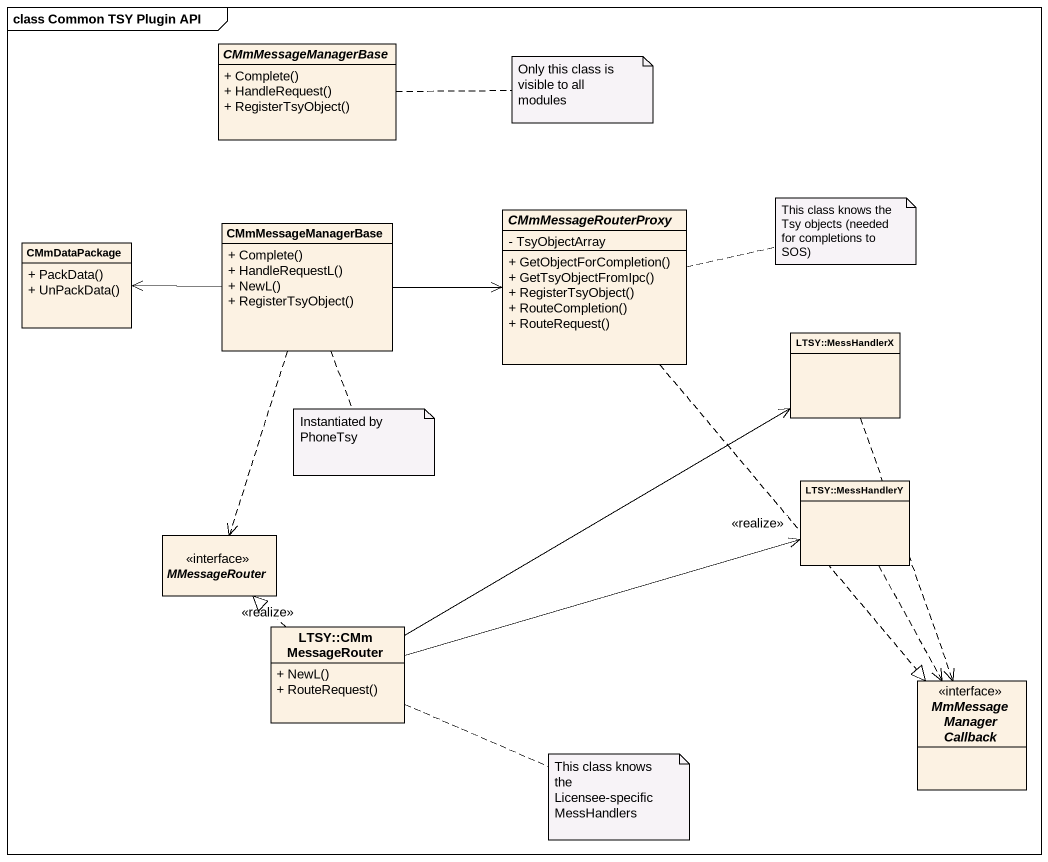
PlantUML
@startuml
mainframe class Common TSY Plugin API
hide circle
hide empty members
skinparam classAttributeIconSize 0
abstract class CMmMessageManagerBase {
  + Complete()
  + HandleRequest()
  + RegisterTsyObject()
}
abstract class CMmMessageRouterProxy {
  - TsyObjectArray
  + GetObjectForCompletion()
  + GetTsyObjectFromIpc()
  + RegisterTsyObject()
  + RouteCompletion()
  + RouteRequest()
}
class CMmDataPackage {
  + PackData()
  + UnPackData()
}
class "CMmMessageManagerBase" as CMmMessageManagerBase_2 {
  + Complete()
  + HandleRequestL()
  + NewL()
  + RegisterTsyObject()
}
class "LTSY::MessHandlerX" as LTSY_MessHandlerX
class "LTSY::MessHandlerY" as LTSY_MessHandlerY
interface MMessageRouter <<interface>>
class "LTSY::CMmMessageRouter" as LTSY_CMmMessageRouter {
  + NewL()
  + RouteRequest()
}
interface MmMessageManagerCallback <<interface>>
CMmMessageRouterProxy ..|> MmMessageManagerCallback : <<realize>>
CMmMessageManagerBase_2 -right-> CMmMessageRouterProxy
CMmMessageManagerBase_2 -left-> CMmDataPackage
CMmMessageManagerBase_2 ..> MMessageRouter
LTSY_MessHandlerX ..> MmMessageManagerCallback
LTSY_MessHandlerY ..> MmMessageManagerCallback
LTSY_CMmMessageRouter -right-> LTSY_MessHandlerX
LTSY_CMmMessageRouter -right-> LTSY_MessHandlerY
LTSY_CMmMessageRouter .up.|> MMessageRouter : <<realize>>
note right of CMmMessageManagerBase : Only this class is visible to all modules
note right of CMmMessageRouterProxy : This class knows the Tsy objects (needed for completions to SOS)
note bottom of CMmMessageManagerBase_2 : Instantiated by PhoneTsy
note right of LTSY_CMmMessageRouter : This class knows the Licensee-specific MessHandlers
@enduml
